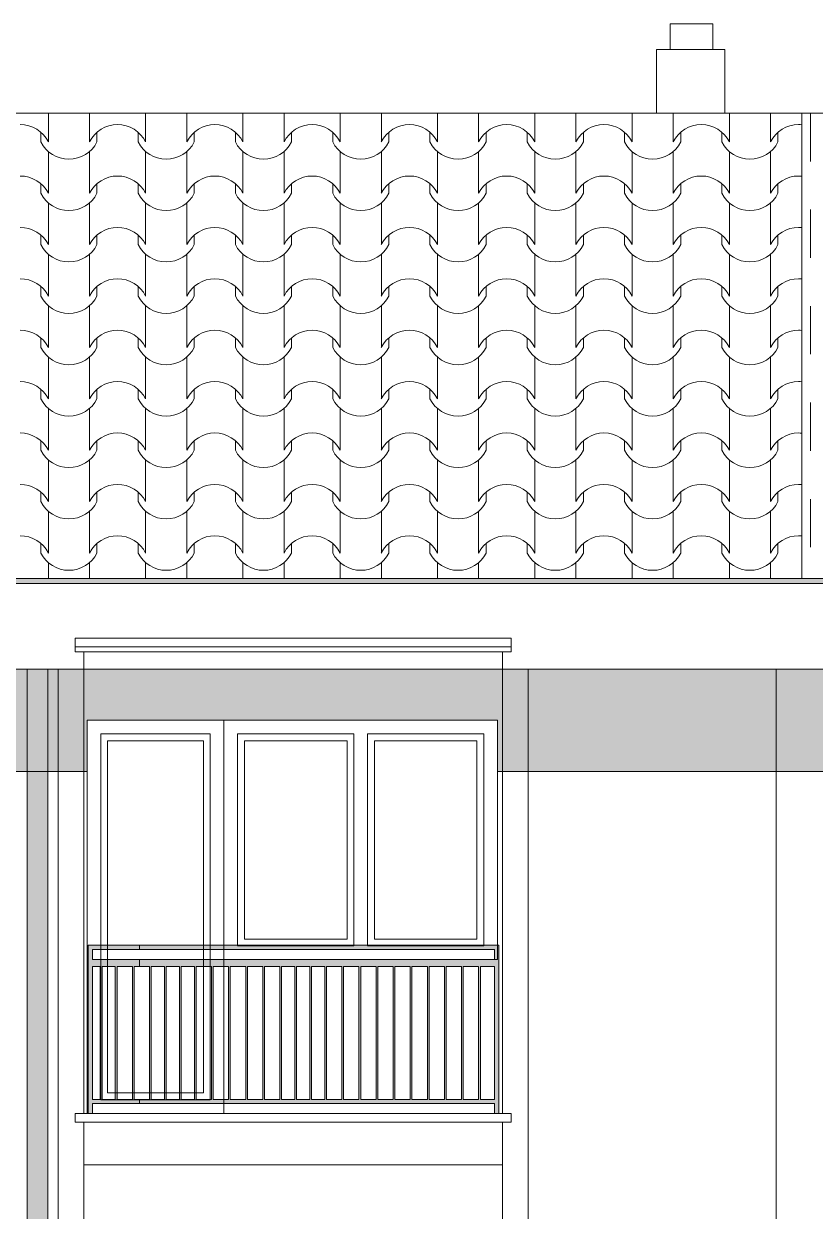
# Model space of a CAD drawing. Header units: feet. Extents: x 2791058 to 2855058, y -67651 to -18651.
# Drawn here: x 2808311 to 2810626, y -32555 to -29081 of the extents above; entities that cross this region are included whole.
import ezdxf

# ---------------------------------------------------------------- set-up
doc = ezdxf.new("R2010")
doc.units = ezdxf.units.FT
doc.header["$MEASUREMENT"] = 0
doc.linetypes.add('Dashed', pattern=[282.222223, 141.111112, -141.111112])
doc.linetypes.add('Hidden Line', pattern=[195.611112, 141.111112, -54.5])
doc.layers.add('Exterior walls', color=7, linetype='Continuous')
for name, color, linetype, lineweight in [('Exterior walls_Pen_No__1', 7, 'Continuous', 0), ('Exterior walls_Pen_No__80', 3, 'Continuous', 0), ('Lines_Pen_No__20', 1, 'Continuous', 0), ('Shell - Roof_Pen_No__1', 7, 'Continuous', 0), ('Shell - Roof_Pen_No__21', 7, 'Continuous', 0), ('Structural - Bearing_Pen_No__1', 7, 'Continuous', 0)]:
    doc.layers.add(name, color=color, linetype=linetype, lineweight=lineweight)
doc.layers.add('Structural - Bearing_Pen_No__61', color=7, linetype='Continuous', lineweight=0, true_color=0x6a6a6a)
doc.layers.add('Structural - Bearing_Pen_No__62', color=7, linetype='Continuous', lineweight=0, true_color=0xaaaaaa)

# ---------------------------------------------------------------- blocks, each defined once
blk = doc.blocks.new('*X2', base_point=(2247653.8, -76425))
at = {"layer": 'Structural - Bearing_Pen_No__62', "color": 253, "linetype": 'Continuous', "lineweight": 0, "true_color": 0xaaaaaa}
for p, q in [((2808383.3, -29342.3), (2808383.3, -29365.5)), ((2808503.5, -29342.3), (2808503.5, -29365.5)), ((2808667.8, -29342.3), (2808667.8, -29365.5)), ((2808788, -29342.3), (2808788, -29365.5)), ((2808952.3, -29342.3), (2808952.3, -29365.5)), ((2809072.5, -29342.3), (2809072.5, -29365.5)), ((2809236.7, -29342.3), (2809236.7, -29365.5)), ((2809357, -29342.3), (2809357, -29365.5)), ((2809521.2, -29342.3), (2809521.2, -29365.5)), ((2809641.5, -29342.3), (2809641.5, -29365.5)), ((2809805.7, -29342.3), (2809805.7, -29365.5)), ((2809925.9, -29342.3), (2809925.9, -29365.5)), ((2810090.2, -29342.3), (2810090.2, -29365.5)), ((2810210.4, -29342.3), (2810210.4, -29365.5)), ((2810374.7, -29342.3), (2810374.7, -29365.5)), ((2810494.9, -29342.3), (2810494.9, -29365.5)), ((2808383.3, -29365.5), (2808383.3, -29426.5)), ((2808503.5, -29365.5), (2808503.5, -29426.5)), ((2808667.8, -29365.5), (2808667.8, -29426.5)), ((2808788, -29365.5), (2808788, -29426.5)), ((2808952.3, -29365.5), (2808952.3, -29426.5)), ((2809072.5, -29365.5), (2809072.5, -29426.5)), ((2809236.7, -29365.5), (2809236.7, -29426.5)), ((2809357, -29365.5), (2809357, -29426.5)), ((2809521.2, -29365.5), (2809521.2, -29426.5)), ((2809641.5, -29365.5), (2809641.5, -29426.5)), ((2809805.7, -29365.5), (2809805.7, -29426.5)), ((2809925.9, -29365.5), (2809925.9, -29426.5)), ((2810090.2, -29365.5), (2810090.2, -29426.5)), ((2810210.4, -29365.5), (2810210.4, -29426.5)), ((2810374.7, -29365.5), (2810374.7, -29426.5)), ((2810494.9, -29365.5), (2810494.9, -29426.5)), ((2808361.3, -29398.4), (2808361.3, -29426.5)), ((2808525.5, -29398.4), (2808525.5, -29426.5)), ((2808645.8, -29398.4), (2808645.8, -29426.5)), ((2808810, -29398.4), (2808810, -29426.5)), ((2808930.3, -29398.4), (2808930.3, -29426.5)), ((2809094.5, -29398.4), (2809094.5, -29426.5)), ((2809214.7, -29398.4), (2809214.7, -29426.5)), ((2809379, -29398.4), (2809379, -29426.5)), ((2809499.2, -29398.4), (2809499.2, -29426.5)), ((2809663.5, -29398.4), (2809663.5, -29426.5)), ((2809783.7, -29398.4), (2809783.7, -29426.5)), ((2809947.9, -29398.4), (2809947.9, -29426.5)), ((2810068.2, -29398.4), (2810068.2, -29426.5)), ((2810232.4, -29398.4), (2810232.4, -29426.5)), ((2810352.7, -29398.4), (2810352.7, -29426.5)), ((2810516.9, -29398.4), (2810516.9, -29426.5)), ((2808383.3, -29454.9), (2808383.3, -29515.8)), ((2808503.5, -29454.9), (2808503.5, -29515.8)), ((2808667.8, -29454.9), (2808667.8, -29515.8)), ((2808788, -29454.9), (2808788, -29515.8)), ((2808952.3, -29454.9), (2808952.3, -29515.8)), ((2809072.5, -29454.9), (2809072.5, -29515.8)), ((2809236.7, -29454.9), (2809236.7, -29515.8)), ((2809357, -29454.9), (2809357, -29515.8)), ((2809521.2, -29454.9), (2809521.2, -29515.8)), ((2809641.5, -29454.9), (2809641.5, -29515.8)), ((2809805.7, -29454.9), (2809805.7, -29515.8)), ((2809925.9, -29454.9), (2809925.9, -29515.8)), ((2810090.2, -29454.9), (2810090.2, -29515.8)), ((2810210.4, -29454.9), (2810210.4, -29515.8)), ((2810374.7, -29454.9), (2810374.7, -29515.8)), ((2810494.9, -29454.9), (2810494.9, -29515.8)), ((2808383.3, -29515.8), (2808383.3, -29576.8)), ((2808503.5, -29515.8), (2808503.5, -29576.8)), ((2808667.8, -29515.8), (2808667.8, -29576.8)), ((2808788, -29515.8), (2808788, -29576.8)), ((2808952.3, -29515.8), (2808952.3, -29576.8)), ((2809072.5, -29515.8), (2809072.5, -29576.8)), ((2809236.7, -29515.8), (2809236.7, -29576.8)), ((2809357, -29515.8), (2809357, -29576.8)), ((2809521.2, -29515.8), (2809521.2, -29576.8)), ((2809641.5, -29515.8), (2809641.5, -29576.8)), ((2809805.7, -29515.8), (2809805.7, -29576.8)), ((2809925.9, -29515.8), (2809925.9, -29576.8)), ((2810090.2, -29515.8), (2810090.2, -29576.8)), ((2810210.4, -29515.8), (2810210.4, -29576.8)), ((2810374.7, -29515.8), (2810374.7, -29576.8)), ((2810494.9, -29515.8), (2810494.9, -29576.8)), ((2808361.3, -29548.8), (2808361.3, -29576.8)), ((2808525.5, -29548.8), (2808525.5, -29576.8)), ((2808645.8, -29548.8), (2808645.8, -29576.8)), ((2808810, -29548.8), (2808810, -29576.8)), ((2808930.3, -29548.8), (2808930.3, -29576.8)), ((2809094.5, -29548.8), (2809094.5, -29576.8)), ((2809214.7, -29548.8), (2809214.7, -29576.8)), ((2809379, -29548.8), (2809379, -29576.8)), ((2809499.2, -29548.8), (2809499.2, -29576.8)), ((2809663.5, -29548.8), (2809663.5, -29576.8)), ((2809783.7, -29548.8), (2809783.7, -29576.8)), ((2809947.9, -29548.8), (2809947.9, -29576.8)), ((2810068.2, -29548.8), (2810068.2, -29576.8)), ((2810232.4, -29548.8), (2810232.4, -29576.8)), ((2810352.7, -29548.8), (2810352.7, -29576.8)), ((2810516.9, -29548.8), (2810516.9, -29576.8)), ((2808383.3, -29605.2), (2808383.3, -29666.2)), ((2808503.5, -29605.2), (2808503.5, -29666.2)), ((2808667.8, -29605.2), (2808667.8, -29666.2)), ((2808788, -29605.2), (2808788, -29666.2)), ((2808952.3, -29605.2), (2808952.3, -29666.2)), ((2809072.5, -29605.2), (2809072.5, -29666.2)), ((2809236.7, -29605.2), (2809236.7, -29666.2)), ((2809357, -29605.2), (2809357, -29666.2)), ((2809521.2, -29605.2), (2809521.2, -29666.2)), ((2809641.5, -29605.2), (2809641.5, -29666.2)), ((2809805.7, -29605.2), (2809805.7, -29666.2)), ((2809925.9, -29605.2), (2809925.9, -29666.2)), ((2810090.2, -29605.2), (2810090.2, -29666.2)), ((2810210.4, -29605.2), (2810210.4, -29666.2)), ((2810374.7, -29605.2), (2810374.7, -29666.2)), ((2810494.9, -29605.2), (2810494.9, -29666.2)), ((2808361.3, -29699.1), (2808361.3, -29727.1)), ((2808383.3, -29666.2), (2808383.3, -29727.1)), ((2808503.5, -29666.2), (2808503.5, -29727.1)), ((2808525.5, -29699.1), (2808525.5, -29727.1)), ((2808645.8, -29699.1), (2808645.8, -29727.1)), ((2808667.8, -29666.2), (2808667.8, -29727.1)), ((2808788, -29666.2), (2808788, -29727.1)), ((2808810, -29699.1), (2808810, -29727.1)), ((2808930.3, -29699.1), (2808930.3, -29727.1)), ((2808952.3, -29666.2), (2808952.3, -29727.1)), ((2809072.5, -29666.2), (2809072.5, -29727.1)), ((2809094.5, -29699.1), (2809094.5, -29727.1)), ((2809214.7, -29699.1), (2809214.7, -29727.1)), ((2809236.7, -29666.2), (2809236.7, -29727.1)), ((2809357, -29666.2), (2809357, -29727.1)), ((2809379, -29699.1), (2809379, -29727.1)), ((2809499.2, -29699.1), (2809499.2, -29727.1)), ((2809521.2, -29666.2), (2809521.2, -29727.1)), ((2809641.5, -29666.2), (2809641.5, -29727.1)), ((2809663.5, -29699.1), (2809663.5, -29727.1)), ((2809783.7, -29699.1), (2809783.7, -29727.1)), ((2809805.7, -29666.2), (2809805.7, -29727.1)), ((2809925.9, -29666.2), (2809925.9, -29727.1)), ((2809947.9, -29699.1), (2809947.9, -29727.1)), ((2810068.2, -29699.1), (2810068.2, -29727.1)), ((2810090.2, -29666.2), (2810090.2, -29727.1)), ((2810210.4, -29666.2), (2810210.4, -29727.1)), ((2810232.4, -29699.1), (2810232.4, -29727.1)), ((2810352.7, -29699.1), (2810352.7, -29727.1)), ((2810374.7, -29666.2), (2810374.7, -29727.1)), ((2810494.9, -29666.2), (2810494.9, -29727.1)), ((2810516.9, -29699.1), (2810516.9, -29727.1)), ((2808383.3, -29755.5), (2808383.3, -29816.5)), ((2808503.5, -29755.5), (2808503.5, -29816.5)), ((2808667.8, -29755.5), (2808667.8, -29816.5)), ((2808788, -29755.5), (2808788, -29816.5)), ((2808952.3, -29755.5), (2808952.3, -29816.5)), ((2809072.5, -29755.5), (2809072.5, -29816.5)), ((2809236.7, -29755.5), (2809236.7, -29816.5)), ((2809357, -29755.5), (2809357, -29816.5)), ((2809521.2, -29755.5), (2809521.2, -29816.5)), ((2809641.5, -29755.5), (2809641.5, -29816.5)), ((2809805.7, -29755.5), (2809805.7, -29816.5)), ((2809925.9, -29755.5), (2809925.9, -29816.5)), ((2810090.2, -29755.5), (2810090.2, -29816.5)), ((2810210.4, -29755.5), (2810210.4, -29816.5)), ((2810374.7, -29755.5), (2810374.7, -29816.5)), ((2810494.9, -29755.5), (2810494.9, -29816.5)), ((2808383.3, -29816.5), (2808383.3, -29877.5)), ((2808503.5, -29816.5), (2808503.5, -29877.5)), ((2808667.8, -29816.5), (2808667.8, -29877.5)), ((2808788, -29816.5), (2808788, -29877.5)), ((2808952.3, -29816.5), (2808952.3, -29877.5)), ((2809072.5, -29816.5), (2809072.5, -29877.5)), ((2809236.7, -29816.5), (2809236.7, -29877.5)), ((2809357, -29816.5), (2809357, -29877.5)), ((2809521.2, -29816.5), (2809521.2, -29877.5)), ((2809641.5, -29816.5), (2809641.5, -29877.5)), ((2809805.7, -29816.5), (2809805.7, -29877.5)), ((2809925.9, -29816.5), (2809925.9, -29877.5)), ((2810090.2, -29816.5), (2810090.2, -29877.5)), ((2810210.4, -29816.5), (2810210.4, -29877.5)), ((2810374.7, -29816.5), (2810374.7, -29877.5)), ((2810494.9, -29816.5), (2810494.9, -29877.5)), ((2808361.3, -29849.5), (2808361.3, -29877.5)), ((2808525.5, -29849.5), (2808525.5, -29877.5)), ((2808645.8, -29849.5), (2808645.8, -29877.5)), ((2808810, -29849.5), (2808810, -29877.5)), ((2808930.3, -29849.5), (2808930.3, -29877.5)), ((2809094.5, -29849.5), (2809094.5, -29877.5)), ((2809214.7, -29849.5), (2809214.7, -29877.5)), ((2809379, -29849.5), (2809379, -29877.5)), ((2809499.2, -29849.5), (2809499.2, -29877.5)), ((2809663.5, -29849.5), (2809663.5, -29877.5)), ((2809783.7, -29849.5), (2809783.7, -29877.5)), ((2809947.9, -29849.5), (2809947.9, -29877.5)), ((2810068.2, -29849.5), (2810068.2, -29877.5)), ((2810232.4, -29849.5), (2810232.4, -29877.5)), ((2810352.7, -29849.5), (2810352.7, -29877.5)), ((2810516.9, -29849.5), (2810516.9, -29877.5)), ((2808383.3, -29905.9), (2808383.3, -29966.8)), ((2808503.5, -29905.9), (2808503.5, -29966.8)), ((2808667.8, -29905.9), (2808667.8, -29966.8)), ((2808788, -29905.9), (2808788, -29966.8)), ((2808952.3, -29905.9), (2808952.3, -29966.8)), ((2809072.5, -29905.9), (2809072.5, -29966.8)), ((2809236.7, -29905.9), (2809236.7, -29966.8)), ((2809357, -29905.9), (2809357, -29966.8)), ((2809521.2, -29905.9), (2809521.2, -29966.8)), ((2809641.5, -29905.9), (2809641.5, -29966.8)), ((2809805.7, -29905.9), (2809805.7, -29966.8)), ((2809925.9, -29905.9), (2809925.9, -29966.8)), ((2810090.2, -29905.9), (2810090.2, -29966.8)), ((2810210.4, -29905.9), (2810210.4, -29966.8)), ((2810374.7, -29905.9), (2810374.7, -29966.8)), ((2810494.9, -29905.9), (2810494.9, -29966.8)), ((2808383.3, -29966.8), (2808383.3, -30027.8)), ((2808503.5, -29966.8), (2808503.5, -30027.8)), ((2808667.8, -29966.8), (2808667.8, -30027.8)), ((2808788, -29966.8), (2808788, -30027.8)), ((2808952.3, -29966.8), (2808952.3, -30027.8)), ((2809072.5, -29966.8), (2809072.5, -30027.8)), ((2809236.7, -29966.8), (2809236.7, -30027.8)), ((2809357, -29966.8), (2809357, -30027.8)), ((2809521.2, -29966.8), (2809521.2, -30027.8)), ((2809641.5, -29966.8), (2809641.5, -30027.8)), ((2809805.7, -29966.8), (2809805.7, -30027.8)), ((2809925.9, -29966.8), (2809925.9, -30027.8)), ((2810090.2, -29966.8), (2810090.2, -30027.8)), ((2810210.4, -29966.8), (2810210.4, -30027.8)), ((2810374.7, -29966.8), (2810374.7, -30027.8)), ((2810494.9, -29966.8), (2810494.9, -30027.8)), ((2808361.3, -29999.8), (2808361.3, -30027.8)), ((2808525.5, -29999.8), (2808525.5, -30027.8)), ((2808645.8, -29999.8), (2808645.8, -30027.8)), ((2808810, -29999.8), (2808810, -30027.8)), ((2808930.3, -29999.8), (2808930.3, -30027.8)), ((2809094.5, -29999.8), (2809094.5, -30027.8)), ((2809214.7, -29999.8), (2809214.7, -30027.8)), ((2809379, -29999.8), (2809379, -30027.8)), ((2809499.2, -29999.8), (2809499.2, -30027.8)), ((2809663.5, -29999.8), (2809663.5, -30027.8)), ((2809783.7, -29999.8), (2809783.7, -30027.8)), ((2809947.9, -29999.8), (2809947.9, -30027.8)), ((2810068.2, -29999.8), (2810068.2, -30027.8)), ((2810232.4, -29999.8), (2810232.4, -30027.8)), ((2810352.7, -29999.8), (2810352.7, -30027.8)), ((2810516.9, -29999.8), (2810516.9, -30027.8)), ((2808383.3, -30056.2), (2808383.3, -30117.2)), ((2808503.5, -30056.2), (2808503.5, -30117.2)), ((2808667.8, -30056.2), (2808667.8, -30117.2)), ((2808788, -30056.2), (2808788, -30117.2)), ((2808952.3, -30056.2), (2808952.3, -30117.2)), ((2809072.5, -30056.2), (2809072.5, -30117.2)), ((2809236.7, -30056.2), (2809236.7, -30117.2)), ((2809357, -30056.2), (2809357, -30117.2)), ((2809521.2, -30056.2), (2809521.2, -30117.2)), ((2809641.5, -30056.2), (2809641.5, -30117.2)), ((2809805.7, -30056.2), (2809805.7, -30117.2)), ((2809925.9, -30056.2), (2809925.9, -30117.2)), ((2810090.2, -30056.2), (2810090.2, -30117.2)), ((2810210.4, -30056.2), (2810210.4, -30117.2)), ((2810374.7, -30056.2), (2810374.7, -30117.2)), ((2810494.9, -30056.2), (2810494.9, -30117.2)), ((2808361.3, -30150.1), (2808361.3, -30178.2)), ((2808383.3, -30117.2), (2808383.3, -30178.2)), ((2808503.5, -30117.2), (2808503.5, -30178.2)), ((2808525.5, -30150.1), (2808525.5, -30178.2)), ((2808645.8, -30150.1), (2808645.8, -30178.2)), ((2808667.8, -30117.2), (2808667.8, -30178.2)), ((2808788, -30117.2), (2808788, -30178.2)), ((2808810, -30150.1), (2808810, -30178.2)), ((2808930.3, -30150.1), (2808930.3, -30178.2)), ((2808952.3, -30117.2), (2808952.3, -30178.2)), ((2809072.5, -30117.2), (2809072.5, -30178.2)), ((2809094.5, -30150.1), (2809094.5, -30178.2)), ((2809214.7, -30150.1), (2809214.7, -30178.2)), ((2809236.7, -30117.2), (2809236.7, -30178.2)), ((2809357, -30117.2), (2809357, -30178.2)), ((2809379, -30150.1), (2809379, -30178.2)), ((2809499.2, -30150.1), (2809499.2, -30178.2)), ((2809521.2, -30117.2), (2809521.2, -30178.2)), ((2809641.5, -30117.2), (2809641.5, -30178.2)), ((2809663.5, -30150.1), (2809663.5, -30178.2)), ((2809783.7, -30150.1), (2809783.7, -30178.2)), ((2809805.7, -30117.2), (2809805.7, -30178.2)), ((2809925.9, -30117.2), (2809925.9, -30178.2)), ((2809947.9, -30150.1), (2809947.9, -30178.2)), ((2810068.2, -30150.1), (2810068.2, -30178.2)), ((2810090.2, -30117.2), (2810090.2, -30178.2)), ((2810210.4, -30117.2), (2810210.4, -30178.2)), ((2810232.4, -30150.1), (2810232.4, -30178.2)), ((2810352.7, -30150.1), (2810352.7, -30178.2)), ((2810374.7, -30117.2), (2810374.7, -30178.2)), ((2810494.9, -30117.2), (2810494.9, -30178.2)), ((2810516.9, -30150.1), (2810516.9, -30178.2)), ((2808383.3, -30206.5), (2808383.3, -30267.5)), ((2808503.5, -30206.5), (2808503.5, -30267.5)), ((2808667.8, -30206.5), (2808667.8, -30267.5)), ((2808788, -30206.5), (2808788, -30267.5)), ((2808952.3, -30206.5), (2808952.3, -30267.5)), ((2809072.5, -30206.5), (2809072.5, -30267.5)), ((2809236.7, -30206.5), (2809236.7, -30267.5)), ((2809357, -30206.5), (2809357, -30267.5)), ((2809521.2, -30206.5), (2809521.2, -30267.5)), ((2809641.5, -30206.5), (2809641.5, -30267.5)), ((2809805.7, -30206.5), (2809805.7, -30267.5)), ((2809925.9, -30206.5), (2809925.9, -30267.5)), ((2810090.2, -30206.5), (2810090.2, -30267.5)), ((2810210.4, -30206.5), (2810210.4, -30267.5)), ((2810374.7, -30206.5), (2810374.7, -30267.5)), ((2810494.9, -30206.5), (2810494.9, -30267.5)), ((2808383.3, -30267.5), (2808383.3, -30328.5)), ((2808503.5, -30267.5), (2808503.5, -30328.5)), ((2808667.8, -30267.5), (2808667.8, -30328.5)), ((2808788, -30267.5), (2808788, -30328.5)), ((2808952.3, -30267.5), (2808952.3, -30328.5)), ((2809072.5, -30267.5), (2809072.5, -30328.5)), ((2809236.7, -30267.5), (2809236.7, -30328.5)), ((2809357, -30267.5), (2809357, -30328.5)), ((2809521.2, -30267.5), (2809521.2, -30328.5)), ((2809641.5, -30267.5), (2809641.5, -30328.5)), ((2809805.7, -30267.5), (2809805.7, -30328.5)), ((2809925.9, -30267.5), (2809925.9, -30328.5)), ((2810090.2, -30267.5), (2810090.2, -30328.5)), ((2810210.4, -30267.5), (2810210.4, -30328.5)), ((2810374.7, -30267.5), (2810374.7, -30328.5)), ((2810494.9, -30267.5), (2810494.9, -30328.5)), ((2808361.3, -30300.5), (2808361.3, -30328.5)), ((2808525.5, -30300.5), (2808525.5, -30328.5)), ((2808645.8, -30300.5), (2808645.8, -30328.5)), ((2808810, -30300.5), (2808810, -30328.5)), ((2808930.3, -30300.5), (2808930.3, -30328.5)), ((2809094.5, -30300.5), (2809094.5, -30328.5)), ((2809214.7, -30300.5), (2809214.7, -30328.5)), ((2809379, -30300.5), (2809379, -30328.5)), ((2809499.2, -30300.5), (2809499.2, -30328.5)), ((2809663.5, -30300.5), (2809663.5, -30328.5)), ((2809783.7, -30300.5), (2809783.7, -30328.5)), ((2809947.9, -30300.5), (2809947.9, -30328.5)), ((2810068.2, -30300.5), (2810068.2, -30328.5)), ((2810232.4, -30300.5), (2810232.4, -30328.5)), ((2810352.7, -30300.5), (2810352.7, -30328.5)), ((2810516.9, -30300.5), (2810516.9, -30328.5)), ((2808383.3, -30356.9), (2808383.3, -30417.9)), ((2808503.5, -30356.9), (2808503.5, -30417.9)), ((2808667.8, -30356.9), (2808667.8, -30417.9)), ((2808788, -30356.9), (2808788, -30417.9)), ((2808952.3, -30356.9), (2808952.3, -30417.9)), ((2809072.5, -30356.9), (2809072.5, -30417.9)), ((2809236.7, -30356.9), (2809236.7, -30417.9)), ((2809357, -30356.9), (2809357, -30417.9)), ((2809521.2, -30356.9), (2809521.2, -30417.9)), ((2809641.5, -30356.9), (2809641.5, -30417.9)), ((2809805.7, -30356.9), (2809805.7, -30417.9)), ((2809925.9, -30356.9), (2809925.9, -30417.9)), ((2810090.2, -30356.9), (2810090.2, -30417.9)), ((2810210.4, -30356.9), (2810210.4, -30417.9)), ((2810374.7, -30356.9), (2810374.7, -30417.9)), ((2810494.9, -30356.9), (2810494.9, -30417.9)), ((2808383.3, -30417.9), (2808383.3, -30478.8)), ((2808503.5, -30417.9), (2808503.5, -30478.8)), ((2808667.8, -30417.9), (2808667.8, -30478.8)), ((2808788, -30417.9), (2808788, -30478.8)), ((2808952.3, -30417.9), (2808952.3, -30478.8)), ((2809072.5, -30417.9), (2809072.5, -30478.8)), ((2809236.7, -30417.9), (2809236.7, -30478.8)), ((2809357, -30417.9), (2809357, -30478.8)), ((2809521.2, -30417.9), (2809521.2, -30478.8)), ((2809641.5, -30417.9), (2809641.5, -30478.8)), ((2809805.7, -30417.9), (2809805.7, -30478.8)), ((2809925.9, -30417.9), (2809925.9, -30478.8)), ((2810090.2, -30417.9), (2810090.2, -30478.8)), ((2810210.4, -30417.9), (2810210.4, -30478.8)), ((2810374.7, -30417.9), (2810374.7, -30478.8)), ((2810494.9, -30417.9), (2810494.9, -30478.8)), ((2808361.3, -30450.8), (2808361.3, -30478.8)), ((2808525.5, -30450.8), (2808525.5, -30478.8)), ((2808645.8, -30450.8), (2808645.8, -30478.8)), ((2808810, -30450.8), (2808810, -30478.8)), ((2808930.3, -30450.8), (2808930.3, -30478.8)), ((2809094.5, -30450.8), (2809094.5, -30478.8)), ((2809214.7, -30450.8), (2809214.7, -30478.8)), ((2809379, -30450.8), (2809379, -30478.8)), ((2809499.2, -30450.8), (2809499.2, -30478.8)), ((2809663.5, -30450.8), (2809663.5, -30478.8)), ((2809783.7, -30450.8), (2809783.7, -30478.8)), ((2809947.9, -30450.8), (2809947.9, -30478.8)), ((2810068.2, -30450.8), (2810068.2, -30478.8)), ((2810232.4, -30450.8), (2810232.4, -30478.8)), ((2810352.7, -30450.8), (2810352.7, -30478.8)), ((2810516.9, -30450.8), (2810516.9, -30478.8)), ((2808383.3, -30507.2), (2808383.3, -30568.2)), ((2808503.5, -30507.2), (2808503.5, -30568.2)), ((2808667.8, -30507.2), (2808667.8, -30568.2)), ((2808788, -30507.2), (2808788, -30568.2)), ((2808952.3, -30507.2), (2808952.3, -30568.2)), ((2809072.5, -30507.2), (2809072.5, -30568.2)), ((2809236.7, -30507.2), (2809236.7, -30568.2)), ((2809357, -30507.2), (2809357, -30568.2)), ((2809521.2, -30507.2), (2809521.2, -30568.2)), ((2809641.5, -30507.2), (2809641.5, -30568.2)), ((2809805.7, -30507.2), (2809805.7, -30568.2)), ((2809925.9, -30507.2), (2809925.9, -30568.2)), ((2810090.2, -30507.2), (2810090.2, -30568.2)), ((2810210.4, -30507.2), (2810210.4, -30568.2)), ((2810374.7, -30507.2), (2810374.7, -30568.2)), ((2810494.9, -30507.2), (2810494.9, -30568.2)), ((2808361.3, -30601.1), (2808361.3, -30629.2)), ((2808383.3, -30568.2), (2808383.3, -30629.2)), ((2808503.5, -30568.2), (2808503.5, -30629.2)), ((2808525.5, -30601.1), (2808525.5, -30629.2)), ((2808645.8, -30601.1), (2808645.8, -30629.2)), ((2808667.8, -30568.2), (2808667.8, -30629.2)), ((2808788, -30568.2), (2808788, -30629.2)), ((2808810, -30601.1), (2808810, -30629.2)), ((2808930.3, -30601.1), (2808930.3, -30629.2)), ((2808952.3, -30568.2), (2808952.3, -30629.2)), ((2809072.5, -30568.2), (2809072.5, -30629.2)), ((2809094.5, -30601.1), (2809094.5, -30629.2)), ((2809214.7, -30601.1), (2809214.7, -30629.2)), ((2809236.7, -30568.2), (2809236.7, -30629.2)), ((2809357, -30568.2), (2809357, -30629.2)), ((2809379, -30601.1), (2809379, -30629.2)), ((2809499.2, -30601.1), (2809499.2, -30629.2)), ((2809521.2, -30568.2), (2809521.2, -30629.2)), ((2809641.5, -30568.2), (2809641.5, -30629.2)), ((2809663.5, -30601.1), (2809663.5, -30629.2)), ((2809783.7, -30601.1), (2809783.7, -30629.2)), ((2809805.7, -30568.2), (2809805.7, -30629.2)), ((2809925.9, -30568.2), (2809925.9, -30629.2)), ((2809947.9, -30601.1), (2809947.9, -30629.2)), ((2810068.2, -30601.1), (2810068.2, -30629.2)), ((2810090.2, -30568.2), (2810090.2, -30629.2)), ((2810210.4, -30568.2), (2810210.4, -30629.2)), ((2810232.4, -30601.1), (2810232.4, -30629.2)), ((2810352.7, -30601.1), (2810352.7, -30629.2)), ((2810374.7, -30568.2), (2810374.7, -30629.2)), ((2810494.9, -30568.2), (2810494.9, -30629.2)), ((2810516.9, -30601.1), (2810516.9, -30629.2)), ((2808383.3, -30657.6), (2808383.3, -30703.5)), ((2808503.5, -30657.6), (2808503.5, -30703.5)), ((2808667.8, -30657.6), (2808667.8, -30703.5)), ((2808788, -30657.6), (2808788, -30703.5)), ((2808952.3, -30657.6), (2808952.3, -30703.5)), ((2809072.5, -30657.6), (2809072.5, -30703.5)), ((2809236.7, -30657.6), (2809236.7, -30703.5)), ((2809357, -30657.6), (2809357, -30703.5)), ((2809521.2, -30657.6), (2809521.2, -30703.5)), ((2809641.5, -30657.6), (2809641.5, -30703.5)), ((2809805.7, -30657.6), (2809805.7, -30703.5)), ((2809925.9, -30657.6), (2809925.9, -30703.5)), ((2810090.2, -30657.6), (2810090.2, -30703.5)), ((2810210.4, -30657.6), (2810210.4, -30703.5)), ((2810374.7, -30657.6), (2810374.7, -30703.5)), ((2810494.9, -30657.6), (2810494.9, -30703.5))]:
    blk.add_line(p, q, dxfattribs=at)
for centre, radius, start, end in [((2808300.9, -29468.4), 92.5, 26.9885, 89.8295), ((2808585.9, -29468.4), 92.5, 90.1705, 153.0115), ((2808585.4, -29468.4), 92.5, 26.9885, 89.8295), ((2808870.4, -29468.4), 92.5, 90.1705, 153.0115), ((2808869.9, -29468.4), 92.5, 26.9885, 89.8295), ((2809154.9, -29468.4), 92.5, 90.1705, 153.0115), ((2809154.3, -29468.4), 92.5, 26.9885, 89.8295), ((2809439.4, -29468.4), 92.5, 90.1705, 153.0115), ((2809438.8, -29468.4), 92.5, 26.9885, 89.8295), ((2809723.9, -29468.4), 92.5, 90.1705, 153.0115), ((2809723.3, -29468.4), 92.5, 26.9885, 89.8295), ((2810008.3, -29468.4), 92.5, 90.1705, 153.0115), ((2810007.8, -29468.4), 92.5, 26.9885, 89.8295), ((2810292.8, -29468.4), 92.5, 90.1705, 153.0115), ((2810292.3, -29468.4), 92.5, 26.9885, 89.8295), ((2810577.3, -29468.4), 92.5, 90.1705, 153.0115), ((2810576.7, -29468.4), 92.5, 83.8943, 89.8295), ((2808443.4, -29385.2), 91.9, 206.7044, 333.2956), ((2808727.9, -29385.2), 91.9, 206.7044, 333.2956), ((2809012.4, -29385.2), 91.9, 206.7044, 333.2956), ((2809296.9, -29385.2), 91.9, 206.7044, 333.2956), ((2809581.3, -29385.2), 91.9, 206.7044, 333.2956), ((2809865.8, -29385.2), 91.9, 206.7044, 333.2956), ((2810150.3, -29385.2), 91.9, 206.7044, 333.2956), ((2810434.8, -29385.2), 91.9, 206.7044, 333.2956), ((2808300.9, -29618.8), 92.5, 26.9885, 89.8295), ((2808585.9, -29618.8), 92.5, 90.1705, 153.0115), ((2808585.4, -29618.8), 92.5, 26.9885, 89.8295), ((2808870.4, -29618.8), 92.5, 90.1705, 153.0115), ((2808869.9, -29618.8), 92.5, 26.9885, 89.8295), ((2809154.9, -29618.8), 92.5, 90.1705, 153.0115), ((2809154.3, -29618.8), 92.5, 26.9885, 89.8295), ((2809439.4, -29618.8), 92.5, 90.1705, 153.0115), ((2809438.8, -29618.8), 92.5, 26.9885, 89.8295), ((2809723.9, -29618.8), 92.5, 90.1705, 153.0115), ((2809723.3, -29618.8), 92.5, 26.9885, 89.8295), ((2810008.3, -29618.8), 92.5, 90.1705, 153.0115), ((2810007.8, -29618.8), 92.5, 26.9885, 89.8295), ((2810292.8, -29618.8), 92.5, 90.1705, 153.0115), ((2810292.3, -29618.8), 92.5, 26.9885, 89.8295), ((2810577.3, -29618.8), 92.5, 90.1705, 153.0115), ((2810576.7, -29618.8), 92.5, 83.8943, 89.8295), ((2808443.4, -29535.5), 91.9, 206.7044, 333.2956), ((2808727.9, -29535.5), 91.9, 206.7044, 333.2956), ((2809012.4, -29535.5), 91.9, 206.7044, 333.2956), ((2809296.9, -29535.5), 91.9, 206.7044, 333.2956), ((2809581.3, -29535.5), 91.9, 206.7044, 333.2956), ((2809865.8, -29535.5), 91.9, 206.7044, 333.2956), ((2810150.3, -29535.5), 91.9, 206.7044, 333.2956), ((2810434.8, -29535.5), 91.9, 206.7044, 333.2956), ((2808300.9, -29769.1), 92.5, 26.9885, 89.8295), ((2808585.9, -29769.1), 92.5, 90.1705, 153.0115), ((2808585.4, -29769.1), 92.5, 26.9885, 89.8295), ((2808870.4, -29769.1), 92.5, 90.1705, 153.0115), ((2808869.9, -29769.1), 92.5, 26.9885, 89.8295), ((2809154.9, -29769.1), 92.5, 90.1705, 153.0115), ((2809154.3, -29769.1), 92.5, 26.9885, 89.8295), ((2809439.4, -29769.1), 92.5, 90.1705, 153.0115), ((2809438.8, -29769.1), 92.5, 26.9885, 89.8295), ((2809723.9, -29769.1), 92.5, 90.1705, 153.0115), ((2809723.3, -29769.1), 92.5, 26.9885, 89.8295), ((2810008.3, -29769.1), 92.5, 90.1705, 153.0115), ((2810007.8, -29769.1), 92.5, 26.9885, 89.8295), ((2810292.8, -29769.1), 92.5, 90.1705, 153.0115), ((2810292.3, -29769.1), 92.5, 26.9885, 89.8295), ((2810577.3, -29769.1), 92.5, 90.1705, 153.0115), ((2810576.7, -29769.1), 92.5, 83.8943, 89.8295), ((2808443.4, -29685.8), 91.9, 206.7044, 333.2956), ((2808727.9, -29685.8), 91.9, 206.7044, 333.2956), ((2809012.4, -29685.8), 91.9, 206.7044, 333.2956), ((2809296.9, -29685.8), 91.9, 206.7044, 333.2956), ((2809581.3, -29685.8), 91.9, 206.7044, 333.2956), ((2809865.8, -29685.8), 91.9, 206.7044, 333.2956), ((2810150.3, -29685.8), 91.9, 206.7044, 333.2956), ((2810434.8, -29685.8), 91.9, 206.7044, 333.2956), ((2808300.9, -29919.4), 92.5, 26.9885, 89.8295), ((2808585.9, -29919.4), 92.5, 90.1705, 153.0115), ((2808585.4, -29919.4), 92.5, 26.9885, 89.8295), ((2808870.4, -29919.4), 92.5, 90.1705, 153.0115), ((2808869.9, -29919.4), 92.5, 26.9885, 89.8295), ((2809154.9, -29919.4), 92.5, 90.1705, 153.0115), ((2809154.3, -29919.4), 92.5, 26.9885, 89.8295), ((2809439.4, -29919.4), 92.5, 90.1705, 153.0115), ((2809438.8, -29919.4), 92.5, 26.9885, 89.8295), ((2809723.9, -29919.4), 92.5, 90.1705, 153.0115), ((2809723.3, -29919.4), 92.5, 26.9885, 89.8295), ((2810008.3, -29919.4), 92.5, 90.1705, 153.0115), ((2810007.8, -29919.4), 92.5, 26.9885, 89.8295), ((2810292.8, -29919.4), 92.5, 90.1705, 153.0115), ((2810292.3, -29919.4), 92.5, 26.9885, 89.8295), ((2810577.3, -29919.4), 92.5, 90.1705, 153.0115), ((2810576.7, -29919.4), 92.5, 83.8943, 89.8295), ((2808443.4, -29836.2), 91.9, 206.7044, 333.2956), ((2808727.9, -29836.2), 91.9, 206.7044, 333.2956), ((2809012.4, -29836.2), 91.9, 206.7044, 333.2956), ((2809296.9, -29836.2), 91.9, 206.7044, 333.2956), ((2809581.3, -29836.2), 91.9, 206.7044, 333.2956), ((2809865.8, -29836.2), 91.9, 206.7044, 333.2956), ((2810150.3, -29836.2), 91.9, 206.7044, 333.2956), ((2810434.8, -29836.2), 91.9, 206.7044, 333.2956), ((2808300.9, -30069.8), 92.5, 26.9885, 89.8295), ((2808585.9, -30069.8), 92.5, 90.1705, 153.0115), ((2808585.4, -30069.8), 92.5, 26.9885, 89.8295), ((2808870.4, -30069.8), 92.5, 90.1705, 153.0115), ((2808869.9, -30069.8), 92.5, 26.9885, 89.8295), ((2809154.9, -30069.8), 92.5, 90.1705, 153.0115), ((2809154.3, -30069.8), 92.5, 26.9885, 89.8295), ((2809439.4, -30069.8), 92.5, 90.1705, 153.0115), ((2809438.8, -30069.8), 92.5, 26.9885, 89.8295), ((2809723.9, -30069.8), 92.5, 90.1705, 153.0115), ((2809723.3, -30069.8), 92.5, 26.9885, 89.8295), ((2810008.3, -30069.8), 92.5, 90.1705, 153.0115), ((2810007.8, -30069.8), 92.5, 26.9885, 89.8295), ((2810292.8, -30069.8), 92.5, 90.1705, 153.0115), ((2810292.3, -30069.8), 92.5, 26.9885, 89.8295), ((2810577.3, -30069.8), 92.5, 90.1705, 153.0115), ((2810576.7, -30069.8), 92.5, 83.8943, 89.8295), ((2808443.4, -29986.5), 91.9, 206.7044, 333.2956), ((2808727.9, -29986.5), 91.9, 206.7044, 333.2956), ((2809012.4, -29986.5), 91.9, 206.7044, 333.2956), ((2809296.9, -29986.5), 91.9, 206.7044, 333.2956), ((2809581.3, -29986.5), 91.9, 206.7044, 333.2956), ((2809865.8, -29986.5), 91.9, 206.7044, 333.2956), ((2810150.3, -29986.5), 91.9, 206.7044, 333.2956), ((2810434.8, -29986.5), 91.9, 206.7044, 333.2956), ((2808300.9, -30220.1), 92.5, 26.9885, 89.8295), ((2808585.9, -30220.1), 92.5, 90.1705, 153.0115), ((2808585.4, -30220.1), 92.5, 26.9885, 89.8295), ((2808870.4, -30220.1), 92.5, 90.1705, 153.0115), ((2808869.9, -30220.1), 92.5, 26.9885, 89.8295), ((2809154.9, -30220.1), 92.5, 90.1705, 153.0115), ((2809154.3, -30220.1), 92.5, 26.9885, 89.8295), ((2809439.4, -30220.1), 92.5, 90.1705, 153.0115), ((2809438.8, -30220.1), 92.5, 26.9885, 89.8295), ((2809723.9, -30220.1), 92.5, 90.1705, 153.0115), ((2809723.3, -30220.1), 92.5, 26.9885, 89.8295), ((2810008.3, -30220.1), 92.5, 90.1705, 153.0115), ((2810007.8, -30220.1), 92.5, 26.9885, 89.8295), ((2810292.8, -30220.1), 92.5, 90.1705, 153.0115), ((2810292.3, -30220.1), 92.5, 26.9885, 89.8295), ((2810577.3, -30220.1), 92.5, 90.1705, 153.0115), ((2810576.7, -30220.1), 92.5, 83.8943, 89.8295), ((2808443.4, -30136.8), 91.9, 206.7044, 333.2956), ((2808727.9, -30136.8), 91.9, 206.7044, 333.2956), ((2809012.4, -30136.8), 91.9, 206.7044, 333.2956), ((2809296.9, -30136.8), 91.9, 206.7044, 333.2956), ((2809581.3, -30136.8), 91.9, 206.7044, 333.2956), ((2809865.8, -30136.8), 91.9, 206.7044, 333.2956), ((2810150.3, -30136.8), 91.9, 206.7044, 333.2956), ((2810434.8, -30136.8), 91.9, 206.7044, 333.2956), ((2808300.9, -30370.5), 92.5, 26.9885, 89.8295), ((2808585.9, -30370.5), 92.5, 90.1705, 153.0115), ((2808585.4, -30370.5), 92.5, 26.9885, 89.8295), ((2808870.4, -30370.5), 92.5, 90.1705, 153.0115), ((2808869.9, -30370.5), 92.5, 26.9885, 89.8295), ((2809154.9, -30370.5), 92.5, 90.1705, 153.0115), ((2809154.3, -30370.5), 92.5, 26.9885, 89.8295), ((2809439.4, -30370.5), 92.5, 90.1705, 153.0115), ((2809438.8, -30370.5), 92.5, 26.9885, 89.8295), ((2809723.9, -30370.5), 92.5, 90.1705, 153.0115), ((2809723.3, -30370.5), 92.5, 26.9885, 89.8295), ((2810008.3, -30370.5), 92.5, 90.1705, 153.0115), ((2810007.8, -30370.5), 92.5, 26.9885, 89.8295), ((2810292.8, -30370.5), 92.5, 90.1705, 153.0115), ((2810292.3, -30370.5), 92.5, 26.9885, 89.8295), ((2810577.3, -30370.5), 92.5, 90.1705, 153.0115), ((2810576.7, -30370.5), 92.5, 83.8943, 89.8295), ((2808443.4, -30287.2), 91.9, 206.7044, 333.2956), ((2808727.9, -30287.2), 91.9, 206.7044, 333.2956), ((2809012.4, -30287.2), 91.9, 206.7044, 333.2956), ((2809296.9, -30287.2), 91.9, 206.7044, 333.2956), ((2809581.3, -30287.2), 91.9, 206.7044, 333.2956), ((2809865.8, -30287.2), 91.9, 206.7044, 333.2956), ((2810150.3, -30287.2), 91.9, 206.7044, 333.2956), ((2810434.8, -30287.2), 91.9, 206.7044, 333.2956), ((2808300.9, -30520.8), 92.5, 26.9885, 89.8295), ((2808585.9, -30520.8), 92.5, 90.1705, 153.0115), ((2808585.4, -30520.8), 92.5, 26.9885, 89.8295), ((2808870.4, -30520.8), 92.5, 90.1705, 153.0115), ((2808869.9, -30520.8), 92.5, 26.9885, 89.8295), ((2809154.9, -30520.8), 92.5, 90.1705, 153.0115), ((2809154.3, -30520.8), 92.5, 26.9885, 89.8295), ((2809439.4, -30520.8), 92.5, 90.1705, 153.0115), ((2809438.8, -30520.8), 92.5, 26.9885, 89.8295), ((2809723.9, -30520.8), 92.5, 90.1705, 153.0115), ((2809723.3, -30520.8), 92.5, 26.9885, 89.8295), ((2810008.3, -30520.8), 92.5, 90.1705, 153.0115), ((2810007.8, -30520.8), 92.5, 26.9885, 89.8295), ((2810292.8, -30520.8), 92.5, 90.1705, 153.0115), ((2810292.3, -30520.8), 92.5, 26.9885, 89.8295), ((2810577.3, -30520.8), 92.5, 90.1705, 153.0115), ((2810576.7, -30520.8), 92.5, 83.8943, 89.8295), ((2808443.4, -30437.5), 91.9, 206.7044, 333.2956), ((2808727.9, -30437.5), 91.9, 206.7044, 333.2956), ((2809012.4, -30437.5), 91.9, 206.7044, 333.2956), ((2809296.9, -30437.5), 91.9, 206.7044, 333.2956), ((2809581.3, -30437.5), 91.9, 206.7044, 333.2956), ((2809865.8, -30437.5), 91.9, 206.7044, 333.2956), ((2810150.3, -30437.5), 91.9, 206.7044, 333.2956), ((2810434.8, -30437.5), 91.9, 206.7044, 333.2956), ((2808300.9, -30671.1), 92.5, 26.9885, 89.8295), ((2808585.9, -30671.1), 92.5, 90.1705, 153.0115), ((2808585.4, -30671.1), 92.5, 26.9885, 89.8295), ((2808870.4, -30671.1), 92.5, 90.1705, 153.0115), ((2808869.9, -30671.1), 92.5, 26.9885, 89.8295), ((2809154.9, -30671.1), 92.5, 90.1705, 153.0115), ((2809154.3, -30671.1), 92.5, 26.9885, 89.8295), ((2809439.4, -30671.1), 92.5, 90.1705, 153.0115), ((2809438.8, -30671.1), 92.5, 26.9885, 89.8295), ((2809723.9, -30671.1), 92.5, 90.1705, 153.0115), ((2809723.3, -30671.1), 92.5, 26.9885, 89.8295), ((2810008.3, -30671.1), 92.5, 90.1705, 153.0115), ((2810007.8, -30671.1), 92.5, 26.9885, 89.8295), ((2810292.8, -30671.1), 92.5, 90.1705, 153.0115), ((2810292.3, -30671.1), 92.5, 26.9885, 89.8295), ((2810577.3, -30671.1), 92.5, 90.1705, 153.0115), ((2810576.7, -30671.1), 92.5, 83.8943, 89.8295), ((2808443.4, -30587.8), 91.9, 206.7044, 333.2956), ((2808727.9, -30587.8), 91.9, 206.7044, 333.2956), ((2809012.4, -30587.8), 91.9, 206.7044, 333.2956), ((2809296.9, -30587.8), 91.9, 206.7044, 333.2956), ((2809581.3, -30587.8), 91.9, 206.7044, 333.2956), ((2809865.8, -30587.8), 91.9, 206.7044, 333.2956), ((2810150.3, -30587.8), 91.9, 206.7044, 333.2956), ((2810434.8, -30587.8), 91.9, 206.7044, 333.2956)]:
    blk.add_arc(centre, radius, start, end, dxfattribs=at)
blk = doc.blocks.new('Fill_1', base_point=(2247653.8, -74225))
at = {"layer": 'Structural - Bearing_Pen_No__1', "color": 7, "linetype": 'Continuous', "lineweight": 0}
for p, q in [((2810586.6, -29342.3), (2807691.6, -29342.3)), ((2810586.6, -30703.5), (2810586.6, -29342.3)), ((2802636.6, -30703.5), (2810586.6, -30703.5))]:
    blk.add_line(p, q, dxfattribs=at)
at = {"layer": 'Structural - Bearing_Pen_No__62', "color": 253, "linetype": 'Continuous', "lineweight": 0, "true_color": 0xaaaaaa}
blk.add_blockref('*X2', (2247653.8, -76425), dxfattribs=at)
blk = doc.blocks.new('Wall_4', base_point=(2808321.6, -30968.5))
at = {"layer": 'Exterior walls', "linetype": 'Continuous', "lineweight": 0}
blk.add_hatch(color=255, dxfattribs=at).paths.add_polyline_path([(2808321.6, -30968.5), (2808321.6, -36792.4), (2808381.6, -36780.3), (2808381.6, -30968.5)])
at = {"layer": 'Exterior walls_Pen_No__1', "color": 7, "linetype": 'Continuous', "lineweight": 0, "flags": 128}
for points in [[(2808321.6, -30968.5), (2808321.6, -36792.4)], [(2808381.6, -30968.5), (2808321.6, -30968.5)], [(2808381.6, -36780.3), (2808381.6, -30968.5)]]:
    blk.add_lwpolyline(points, dxfattribs=at)

msp = doc.modelspace()

# ---------------------------------------------------------------- hatches: boundary and pattern name
at = {"layer": 'Exterior walls_Pen_No__80', "linetype": 'Continuous', "lineweight": 0, "true_color": 0x7fff7f}
msp.add_hatch(color=91, dxfattribs=at).paths.add_polyline_path([(2802711.6, -30968.5), (2802711.6, -31268.5), (2803521.6, -31268.5), (2803521.6, -31118.5), (2804721.6, -31118.5), (2804721.6, -31268.5), (2805096.7, -31268.5), (2805096.7, -31118.5), (2805496.7, -31118.5), (2805496.7, -31268.5), (2807675.3, -31268.5), (2807675.3, -31118.5), (2808075.3, -31118.5), (2808075.3, -31268.5), (2808496.6, -31268.5), (2808496.6, -31118.5), (2809696.6, -31118.5), (2809696.6, -31268.5), (2811321.6, -31268.5), (2811321.6, -31118.5), (2812521.6, -31118.5), (2812521.6, -31268.5), (2812950.4, -31268.5), (2812950.4, -31118.5), (2813350.4, -31118.5), (2813350.4, -31268.5), (2815461.2, -31268.5), (2815461.2, -31118.5), (2815861.2, -31118.5), (2815861.2, -31268.5), (2816296.6, -31268.5), (2816296.6, -31118.5), (2817496.6, -31118.5), (2817496.6, -31268.5), (2818311.6, -31268.5), (2818311.6, -30968.5)])
at = {"layer": 'Structural - Bearing_Pen_No__61', "linetype": 'Continuous', "lineweight": 0, "true_color": 0x6a6a6a}
msp.add_hatch(color=251, dxfattribs=at).paths.add_polyline_path([(2810761.6, -30718.5), (2810761.6, -30703.5), (2810736.6, -30703.5), (2802486.6, -30703.5), (2802486.6, -30718.5), (2810711.6, -30718.5)])
h = msp.add_hatch(color=251, dxfattribs=at)
h.paths.add_polyline_path([(2808500.1, -31775.9), (2808500.1, -32268.5), (2808512.1, -32268.5), (2808512.1, -32239.8), (2808650.1, -32239.8), (2808650.1, -32227.3), (2808634.1, -32227.3), (2808634.1, -31838.5), (2808650.1, -31838.5), (2808650.1, -31818.5), (2808512.1, -31818.5), (2808512.1, -31788.5), (2808650.1, -31788.5), (2808650.1, -31775.9), (2808512.1, -31775.9)])
h.paths.add_polyline_path([(2808512.1, -31838.5), (2808535.3, -31838.5), (2808535.3, -32227.3), (2808512.1, -32227.3)], flags=0)
h.paths.add_polyline_path([(2808540.3, -31838.5), (2808579.1, -31838.5), (2808579.1, -32227.3), (2808540.3, -32227.3)], flags=0)
h.paths.add_polyline_path([(2808584.1, -31838.5), (2808629.1, -31838.5), (2808629.1, -32227.3), (2808584.1, -32227.3)], flags=0)
h = msp.add_hatch(color=251, dxfattribs=at)
h.paths.add_polyline_path([(2808650.1, -32239.8), (2809688.1, -32239.8), (2809688.1, -32268.5), (2809700.1, -32268.5), (2809700.1, -31775.9), (2809688.1, -31775.9), (2808650.1, -31775.9), (2808650.1, -31788.5), (2809688.1, -31788.5), (2809688.1, -31818.5), (2808650.1, -31818.5), (2808650.1, -31838.5), (2808679.1, -31838.5), (2808679.1, -32227.3), (2808650.1, -32227.3)])
h.paths.add_polyline_path([(2808684.1, -32227.3), (2808684.1, -31838.5), (2808722.8, -31838.5), (2808722.8, -32227.3)], flags=0)
h.paths.add_polyline_path([(2808766.6, -32227.3), (2808727.8, -32227.3), (2808727.8, -31838.5), (2808766.6, -31838.5)], flags=0)
h.paths.add_polyline_path([(2808771.6, -31838.5), (2808810.3, -31838.5), (2808810.3, -32227.3), (2808771.6, -32227.3)], flags=0)
h.paths.add_polyline_path([(2808860.3, -32227.3), (2808815.3, -32227.3), (2808815.3, -31838.5), (2808860.3, -31838.5)], flags=0)
h.paths.add_polyline_path([(2808865.3, -32227.3), (2808865.3, -31838.5), (2808910.3, -31838.5), (2808910.3, -32227.3)], flags=0)
h.paths.add_polyline_path([(2808915.3, -31838.5), (2808960.3, -31838.5), (2808960.3, -32227.3), (2808915.3, -32227.3)], flags=0)
h.paths.add_polyline_path([(2808965.3, -31838.5), (2809010.3, -31838.5), (2809010.3, -32227.3), (2808965.3, -32227.3)], flags=0)
h.paths.add_polyline_path([(2809015.3, -32227.3), (2809015.3, -31838.5), (2809060.3, -31838.5), (2809060.3, -32227.3)], flags=0)
h.paths.add_polyline_path([(2809104.1, -32227.3), (2809065.3, -32227.3), (2809065.3, -31838.5), (2809104.1, -31838.5)], flags=0)
h.paths.add_polyline_path([(2809109.1, -31838.5), (2809147.8, -31838.5), (2809147.8, -32227.3), (2809109.1, -32227.3)], flags=0)
h.paths.add_polyline_path([(2809152.8, -31838.5), (2809191.6, -31838.5), (2809191.6, -32227.3), (2809152.8, -32227.3)], flags=0)
h.paths.add_polyline_path([(2809196.6, -32227.3), (2809196.6, -31838.5), (2809241.6, -31838.5), (2809241.6, -32227.3)], flags=0)
h.paths.add_polyline_path([(2809291.6, -32227.3), (2809246.6, -32227.3), (2809246.6, -31838.5), (2809291.6, -31838.5)], flags=0)
h.paths.add_polyline_path([(2809341.6, -32227.3), (2809296.6, -32227.3), (2809296.6, -31838.5), (2809341.6, -31838.5)], flags=0)
h.paths.add_polyline_path([(2809346.6, -32227.3), (2809346.6, -31838.5), (2809391.6, -31838.5), (2809391.6, -32227.3)], flags=0)
h.paths.add_polyline_path([(2809396.6, -32227.3), (2809396.6, -31838.5), (2809441.6, -31838.5), (2809441.6, -32227.3)], flags=0)
h.paths.add_polyline_path([(2809446.6, -31838.5), (2809491.6, -31838.5), (2809491.6, -32227.3), (2809446.6, -32227.3)], flags=0)
h.paths.add_polyline_path([(2809496.6, -32227.3), (2809496.6, -31838.5), (2809541.6, -31838.5), (2809541.6, -32227.3)], flags=0)
h.paths.add_polyline_path([(2809546.6, -31838.5), (2809591.6, -31838.5), (2809591.6, -32227.3), (2809546.6, -32227.3)], flags=0)
h.paths.add_polyline_path([(2809596.6, -32227.3), (2809596.6, -31838.5), (2809641.6, -31838.5), (2809641.6, -32227.3)], flags=0)
h.paths.add_polyline_path([(2809646.6, -31838.5), (2809688.1, -31838.5), (2809688.1, -32227.3), (2809646.6, -32227.3)], flags=0)

# ---------------------------------------------------------------- linework, layer by layer
at = {"layer": 'Exterior walls_Pen_No__1', "color": 7, "linetype": 'Continuous', "lineweight": 0, "flags": 128}
msp.add_lwpolyline([(2818311.6, -30968.5), (2802711.6, -30968.5), (2802711.6, -31268.5), (2803521.6, -31268.5), (2803521.6, -31118.5), (2804721.6, -31118.5), (2804721.6, -31268.5), (2805096.7, -31268.5), (2805096.7, -31118.5), (2805496.7, -31118.5), (2805496.7, -31268.5), (2807675.3, -31268.5), (2807675.3, -31118.5), (2808075.3, -31118.5), (2808075.3, -31268.5), (2808496.6, -31268.5), (2808496.6, -31118.5), (2809696.6, -31118.5), (2809696.6, -31268.5), (2811321.6, -31268.5)], dxfattribs=at)
at = {"layer": 'Lines_Pen_No__20', "color": 1, "linetype": 'Hidden Line', "lineweight": 0}
for p, q in [((2808496.6, -31188.5), (2808496.6, -31118.5)), ((2808496.6, -31118.5), (2809696.6, -31118.5)), ((2809696.6, -31188.5), (2809696.6, -31118.5))]:
    msp.add_line(p, q, dxfattribs=at)
at = {"layer": 'Lines_Pen_No__20', "color": 1, "linetype": 'Continuous', "lineweight": 0}
for p, q in [((2809256.6, -31758.5), (2809256.6, -31178.5)), ((2809276.6, -31778.5), (2809276.6, -31158.5)), ((2809316.6, -31778.5), (2809316.6, -31158.5)), ((2809336.6, -31758.5), (2809336.6, -31178.5))]:
    msp.add_line(p, q, dxfattribs=at)
for points in [[(2808896.6, -32268.5), (2808496.6, -32268.5), (2808496.6, -31118.5), (2808896.6, -31118.5)], [(2809696.6, -31118.5), (2808896.6, -31118.5), (2808896.6, -31818.5), (2809696.6, -31818.5)], [(2808856.6, -32228.5), (2808536.6, -32228.5), (2808536.6, -31158.5), (2808856.6, -31158.5)], [(2808836.6, -32208.5), (2808556.6, -32208.5), (2808556.6, -31178.5), (2808836.6, -31178.5)]]:
    msp.add_lwpolyline(points, close=True, dxfattribs=at)
for points in [[(2809276.6, -31158.5), (2808936.6, -31158.5), (2808936.6, -31778.5), (2809276.6, -31778.5)], [(2809256.6, -31178.5), (2808956.6, -31178.5), (2808956.6, -31758.5), (2809256.6, -31758.5)], [(2809316.6, -31778.5), (2809656.6, -31778.5), (2809656.6, -31158.5), (2809316.6, -31158.5)], [(2809336.6, -31758.5), (2809636.6, -31758.5), (2809636.6, -31178.5), (2809336.6, -31178.5)]]:
    msp.add_lwpolyline(points, dxfattribs=at)
at = {"layer": 'Shell - Roof_Pen_No__1', "color": 7, "linetype": 'Continuous', "lineweight": 0}
for p, q in [((2810326.2, -29080.9), (2810201.2, -29080.9)), ((2810361.6, -29155.9), (2810161.6, -29155.9)), ((2810161.6, -29155.9), (2810161.6, -29342.3)), ((2810361.6, -29155.9), (2810361.6, -29342.3))]:
    msp.add_line(p, q, dxfattribs=at)
at = {"layer": 'Shell - Roof_Pen_No__21', "color": 7, "linetype": 'Continuous', "lineweight": 0}
for p, q in [((2810201.2, -29080.9), (2810201.2, -29155.9)), ((2810326.2, -29080.9), (2810326.2, -29155.9)), ((2818511.6, -29342.3), (2802511.6, -29342.3)), ((2810586.6, -29342.3), (2810586.6, -30703.5)), ((2802486.6, -30703.5), (2810736.6, -30703.5)), ((2802486.6, -30718.5), (2810711.6, -30718.5)), ((2802511.6, -30718.5), (2810711.6, -30718.5)), ((2808486.6, -30878.5), (2808461.6, -30878.5)), ((2808461.6, -30878.5), (2808461.6, -30918.5)), ((2808486.6, -30878.5), (2809736.6, -30878.5)), ((2809736.6, -30878.5), (2809736.6, -30918.5)), ((2808461.6, -30903.5), (2809736.6, -30903.5)), ((2808461.6, -30918.5), (2809736.6, -30918.5)), ((2808486.6, -30918.5), (2808486.6, -30968.5)), ((2809711.6, -30918.5), (2809711.6, -30968.5)), ((2802511.6, -30968.5), (2810711.6, -30968.5)), ((2808411.6, -30968.5), (2808411.6, -36768.5)), ((2808486.6, -30968.5), (2808486.6, -32268.5)), ((2809711.6, -30968.5), (2809711.6, -32268.5)), ((2809786.6, -30968.5), (2809786.6, -36768.5)), ((2810511.6, -30968.5), (2810511.6, -38168.5)), ((2808486.6, -32268.5), (2808486.6, -31118.5)), ((2808496.6, -31118.5), (2809696.6, -31118.5)), ((2808496.6, -32268.5), (2808496.6, -31118.5)), ((2808896.6, -32268.5), (2808896.6, -31118.5)), ((2809696.6, -31118.5), (2809696.6, -31818.5)), ((2809696.6, -31818.5), (2808896.6, -31818.5)), ((2808461.6, -32293.5), (2808461.6, -32268.5)), ((2808461.6, -32268.5), (2808486.6, -32268.5)), ((2809711.6, -32268.5), (2808486.6, -32268.5)), ((2809736.6, -32268.5), (2809711.6, -32268.5)), ((2809736.6, -32293.5), (2809736.6, -32268.5)), ((2808486.6, -32293.5), (2808461.6, -32293.5)), ((2808486.6, -32293.5), (2808486.6, -32418.5)), ((2808486.6, -32293.5), (2809711.6, -32293.5)), ((2808486.6, -32293.5), (2808486.6, -33718.5)), ((2809711.6, -32293.5), (2809711.6, -32368.5)), ((2809711.6, -32293.5), (2809736.6, -32293.5)), ((2809711.6, -32293.5), (2809711.6, -33718.5)), ((2809711.6, -32418.5), (2808486.6, -32418.5))]:
    msp.add_line(p, q, dxfattribs=at)
at = {"layer": 'Shell - Roof_Pen_No__21', "color": 7, "linetype": 'Dashed', "lineweight": 0}
msp.add_line((2810611.6, -29342.3), (2810611.6, -30703.5), dxfattribs=at)
at = {"layer": 'Structural - Bearing_Pen_No__61', "color": 251, "linetype": 'Continuous', "lineweight": 0, "true_color": 0x6a6a6a, "flags": 128}
for points in [[(2810761.6, -30718.5), (2810761.6, -30703.5), (2810736.6, -30703.5), (2802486.6, -30703.5), (2802486.6, -30718.5), (2810711.6, -30718.5)], [(2808500.1, -31775.9), (2808500.1, -32268.5), (2808512.1, -32268.5), (2808512.1, -32239.8), (2808650.1, -32239.8), (2808650.1, -32227.3), (2808634.1, -32227.3), (2808634.1, -31838.5), (2808650.1, -31838.5), (2808650.1, -31818.5), (2808512.1, -31818.5), (2808512.1, -31788.5), (2808650.1, -31788.5), (2808650.1, -31775.9), (2808512.1, -31775.9)], [(2808650.1, -32239.8), (2809688.1, -32239.8), (2809688.1, -32268.5), (2809700.1, -32268.5), (2809700.1, -31775.9), (2809688.1, -31775.9), (2808650.1, -31775.9), (2808650.1, -31788.5), (2809688.1, -31788.5), (2809688.1, -31818.5), (2808650.1, -31818.5), (2808650.1, -31838.5), (2808679.1, -31838.5), (2808679.1, -32227.3), (2808650.1, -32227.3)], [(2808512.1, -31838.5), (2808535.3, -31838.5), (2808535.3, -32227.3), (2808512.1, -32227.3)], [(2808540.3, -31838.5), (2808579.1, -31838.5), (2808579.1, -32227.3), (2808540.3, -32227.3)], [(2808584.1, -31838.5), (2808629.1, -31838.5), (2808629.1, -32227.3), (2808584.1, -32227.3)], [(2808684.1, -32227.3), (2808684.1, -31838.5), (2808722.8, -31838.5), (2808722.8, -32227.3)], [(2808766.6, -32227.3), (2808727.8, -32227.3), (2808727.8, -31838.5), (2808766.6, -31838.5)], [(2808771.6, -31838.5), (2808810.3, -31838.5), (2808810.3, -32227.3), (2808771.6, -32227.3)], [(2808860.3, -32227.3), (2808815.3, -32227.3), (2808815.3, -31838.5), (2808860.3, -31838.5)], [(2808865.3, -32227.3), (2808865.3, -31838.5), (2808910.3, -31838.5), (2808910.3, -32227.3)], [(2808915.3, -31838.5), (2808960.3, -31838.5), (2808960.3, -32227.3), (2808915.3, -32227.3)], [(2808965.3, -31838.5), (2809010.3, -31838.5), (2809010.3, -32227.3), (2808965.3, -32227.3)], [(2809015.3, -32227.3), (2809015.3, -31838.5), (2809060.3, -31838.5), (2809060.3, -32227.3)], [(2809104.1, -32227.3), (2809065.3, -32227.3), (2809065.3, -31838.5), (2809104.1, -31838.5)], [(2809109.1, -31838.5), (2809147.8, -31838.5), (2809147.8, -32227.3), (2809109.1, -32227.3)], [(2809152.8, -31838.5), (2809191.6, -31838.5), (2809191.6, -32227.3), (2809152.8, -32227.3)], [(2809196.6, -32227.3), (2809196.6, -31838.5), (2809241.6, -31838.5), (2809241.6, -32227.3)], [(2809291.6, -32227.3), (2809246.6, -32227.3), (2809246.6, -31838.5), (2809291.6, -31838.5)], [(2809341.6, -32227.3), (2809296.6, -32227.3), (2809296.6, -31838.5), (2809341.6, -31838.5)], [(2809346.6, -32227.3), (2809346.6, -31838.5), (2809391.6, -31838.5), (2809391.6, -32227.3)], [(2809396.6, -32227.3), (2809396.6, -31838.5), (2809441.6, -31838.5), (2809441.6, -32227.3)], [(2809446.6, -31838.5), (2809491.6, -31838.5), (2809491.6, -32227.3), (2809446.6, -32227.3)], [(2809496.6, -32227.3), (2809496.6, -31838.5), (2809541.6, -31838.5), (2809541.6, -32227.3)], [(2809546.6, -31838.5), (2809591.6, -31838.5), (2809591.6, -32227.3), (2809546.6, -32227.3)], [(2809596.6, -32227.3), (2809596.6, -31838.5), (2809641.6, -31838.5), (2809641.6, -32227.3)], [(2809646.6, -31838.5), (2809688.1, -31838.5), (2809688.1, -32227.3), (2809646.6, -32227.3)]]:
    msp.add_lwpolyline(points, close=True, dxfattribs=at)

# ---------------------------------------------------------------- block references
at = {"layer": 'Exterior walls', "color": 7, "lineweight": 0}
msp.add_blockref('Wall_4', (2808321.6, -30968.5), dxfattribs=at)
at = {"layer": 'Structural - Bearing_Pen_No__62', "color": 253, "linetype": 'Continuous', "lineweight": 0, "true_color": 0xaaaaaa}
msp.add_blockref('Fill_1', (2247653.8, -74225), dxfattribs=at)

doc.saveas('drawing.dxf')
